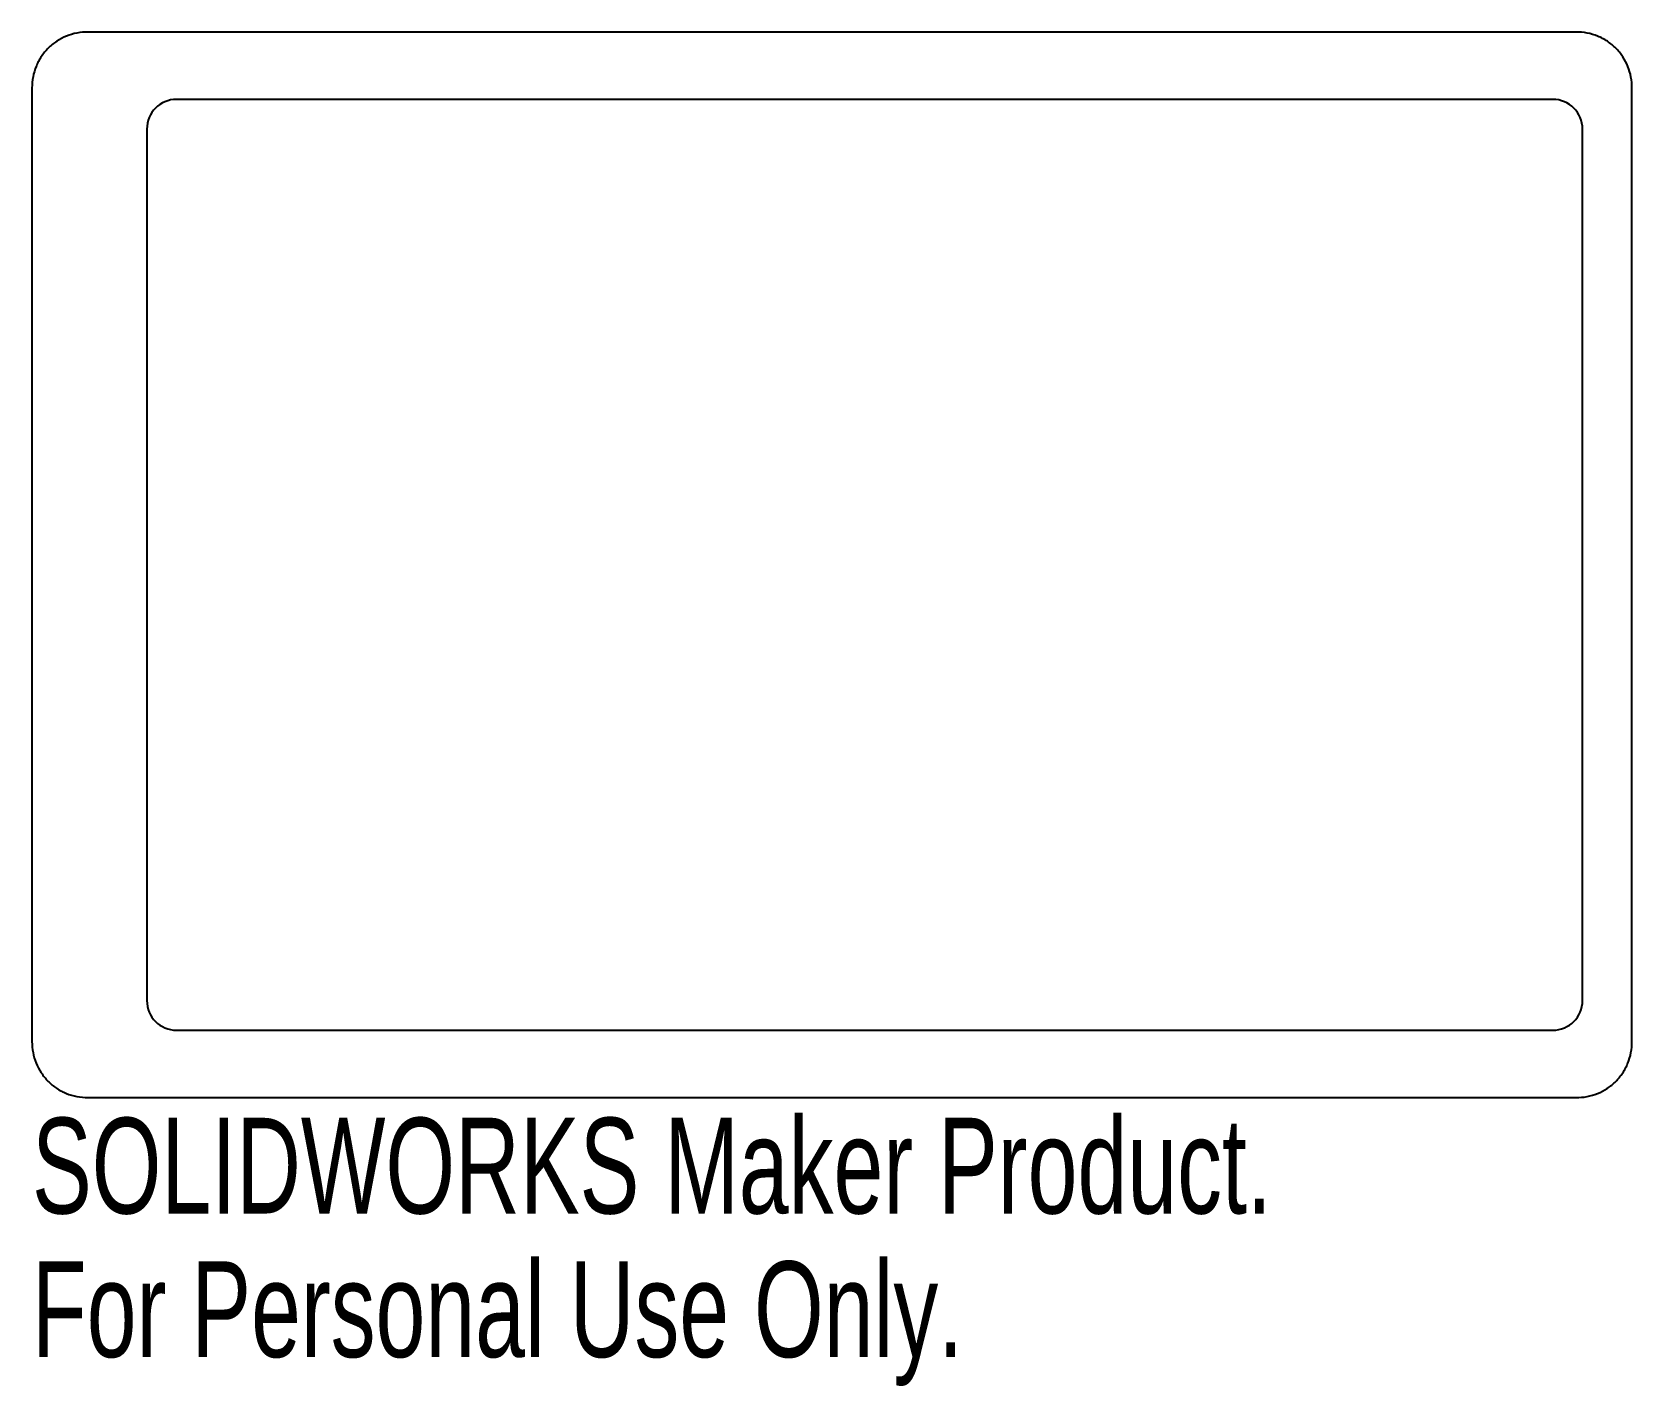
# Model space of a CAD drawing. Header units: millimetres. Extents: x -13 to 67.8, y -38.1 to 30.3.
import ezdxf

# ---------------------------------------------------------------- set-up
doc = ezdxf.new("R2010")
doc.units = ezdxf.units.MM
doc.styles.add('SLDTEXTSTYLE0', font='TXT', dxfattribs={"width": 0.7})

msp = doc.modelspace()

# ---------------------------------------------------------------- linework, layer by layer
at = {"color": 7, "linetype": 'Continuous', "lineweight": 25}
for p, q in [((65.017, 30.257), (-10.135, 30.257)), ((-12.959, 27.433), (-12.959, -20.719)), ((63.841, 26.857), (-5.659, 26.857)), ((67.841, -20.719), (67.841, 27.433)), ((-7.159, 25.357), (-7.159, -18.643)), ((65.341, -18.643), (65.341, 25.357)), ((-5.659, -20.143), (63.841, -20.143)), ((-10.135, -23.543), (65.017, -23.543))]:
    msp.add_line(p, q, dxfattribs=at)
for centre, start, end in [((-5.659, 25.357), 90, 180), ((63.841, 25.357), 0, 90), ((-5.659, -18.643), 180, 270), ((63.841, -18.643), 270, 0)]:
    msp.add_arc(centre, 1.5, start, end, dxfattribs=at)
for points in [[(-10.135, 30.257), (-10.322, 30.257), (-10.506, 30.239), (-10.868, 30.17), (-11.048, 30.117), (-11.391, 29.978), (-11.555, 29.892), (-11.863, 29.689), (-12.009, 29.57), (-12.27, 29.309), (-12.387, 29.166), (-12.592, 28.856), (-12.679, 28.691), (-12.887, 28.178), (-12.959, 27.806), (-12.959, 27.433)], [(67.841, 27.433), (67.841, 27.62), (67.824, 27.803), (67.754, 28.166), (67.701, 28.346), (67.562, 28.689), (67.477, 28.852), (67.273, 29.161), (67.154, 29.307), (66.893, 29.568), (66.751, 29.685), (66.441, 29.89), (66.275, 29.977), (65.763, 30.185), (65.391, 30.257), (65.017, 30.257)], [(-12.959, -20.719), (-12.959, -20.906), (-12.941, -21.09), (-12.872, -21.452), (-12.819, -21.632), (-12.68, -21.976), (-12.594, -22.139), (-12.391, -22.447), (-12.272, -22.593), (-12.011, -22.855), (-11.869, -22.971), (-11.559, -23.177), (-11.393, -23.264), (-10.88, -23.472), (-10.509, -23.543), (-10.135, -23.543)], [(65.017, -23.543), (65.204, -23.543), (65.388, -23.526), (65.75, -23.456), (65.93, -23.404), (66.274, -23.264), (66.437, -23.179), (66.745, -22.976), (66.891, -22.856), (67.152, -22.595), (67.269, -22.453), (67.474, -22.143), (67.561, -21.977), (67.77, -21.465), (67.841, -21.093), (67.841, -20.719)]]:
    msp.add_open_spline(points, degree=3, knots=[0, 0, 0, 0, 0.125, 0.125, 0.25, 0.25, 0.375, 0.375, 0.5, 0.5, 0.625, 0.625, 0.75, 0.75, 1, 1, 1, 1], dxfattribs=at)

# ---------------------------------------------------------------- texts
at = {"color": 7, "linetype": 'Continuous', "char_height": 4.83362, "attachment_point": 1, "style": 'SLDTEXTSTYLE0'}
for s, insert in [('SOLIDWORKS Maker Product.', (-12.959, -24.563)), ('For Personal Use Only.', (-12.959, -31.813))]:
    msp.add_mtext(s, dxfattribs=dict(at, insert=insert))

doc.saveas('drawing.dxf')
